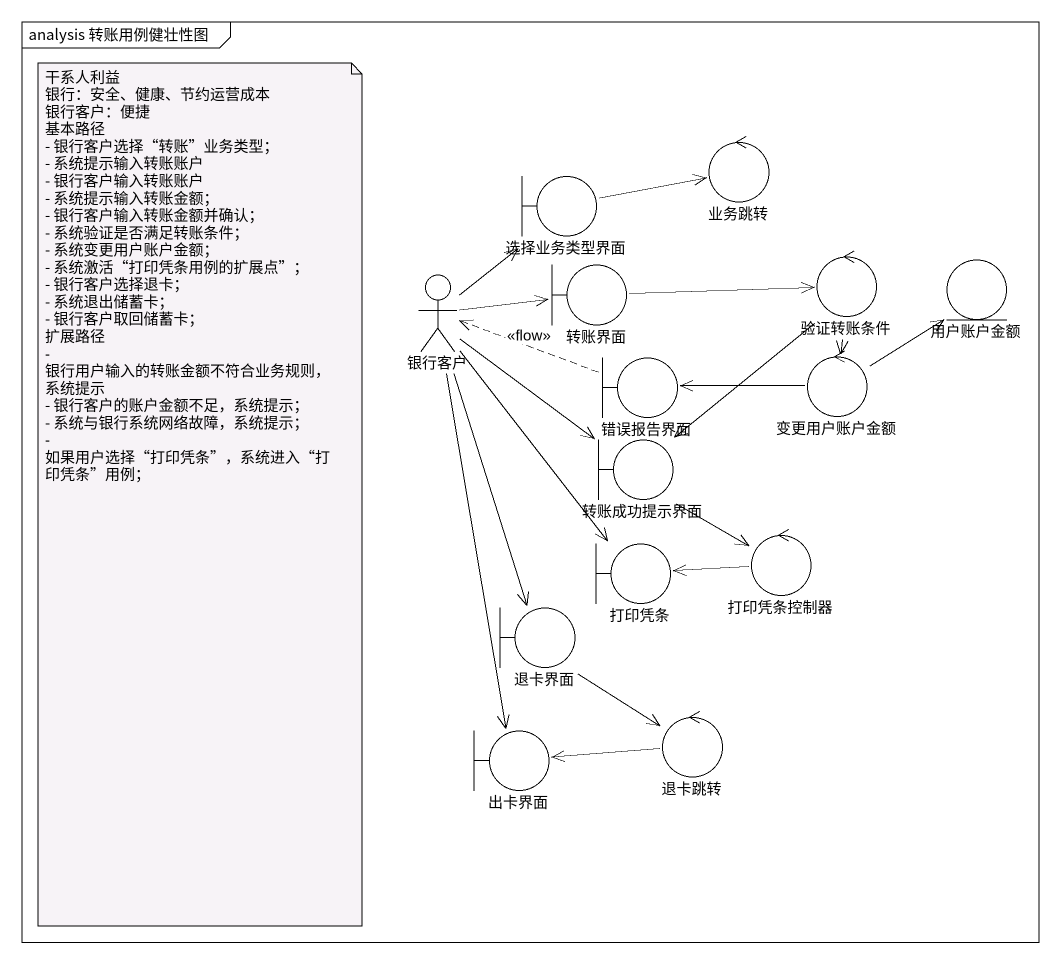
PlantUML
@startuml
mainframe analysis 转账用例健壮性图
boundary 选择业务类型界面
control 业务跳转
actor 银行客户
boundary 转账界面
control 验证转账条件
entity 用户账户金额
boundary 错误报告界面
control 变更用户账户金额
boundary 转账成功提示界面
boundary 打印凭条
control 打印凭条控制器
boundary 退卡界面
boundary 出卡界面
control 退卡跳转
选择业务类型界面 -right-> 业务跳转
银行客户 -up-> 选择业务类型界面
银行客户 -right-> 转账界面
银行客户 --> 转账成功提示界面
银行客户 --> 打印凭条
银行客户 --> 退卡界面
银行客户 --> 出卡界面
转账界面 -right-> 验证转账条件
验证转账条件 --> 变更用户账户金额
验证转账条件 --> 转账成功提示界面
错误报告界面 .left.> 银行客户 : <<flow>>
变更用户账户金额 -up-> 用户账户金额
变更用户账户金额 -left-> 错误报告界面
转账成功提示界面 --> 打印凭条控制器
打印凭条控制器 -left-> 打印凭条
退卡界面 --> 退卡跳转
退卡跳转 -left-> 出卡界面
note as N1
  干系人利益
  银行：安全、健康、节约运营成本
  银行客户：便捷
  基本路径
  - 银行客户选择“转账”业务类型；
  - 系统提示输入转账账户
  - 银行客户输入转账账户
  - 系统提示输入转账金额；
  - 银行客户输入转账金额并确认；
  - 系统验证是否满足转账条件；
  - 系统变更用户账户金额；
  - 系统激活“打印凭条用例的扩展点”；
  - 银行客户选择退卡；
  - 系统退出储蓄卡；
  - 银行客户取回储蓄卡；
  扩展路径
  - 银行用户输入的转账金额不符合业务规则，系统提示
  - 银行客户的账户金额不足，系统提示；
  - 系统与银行系统网络故障，系统提示；
  - 如果用户选择“打印凭条”，系统进入“打印凭条”用例；
end note
@enduml
